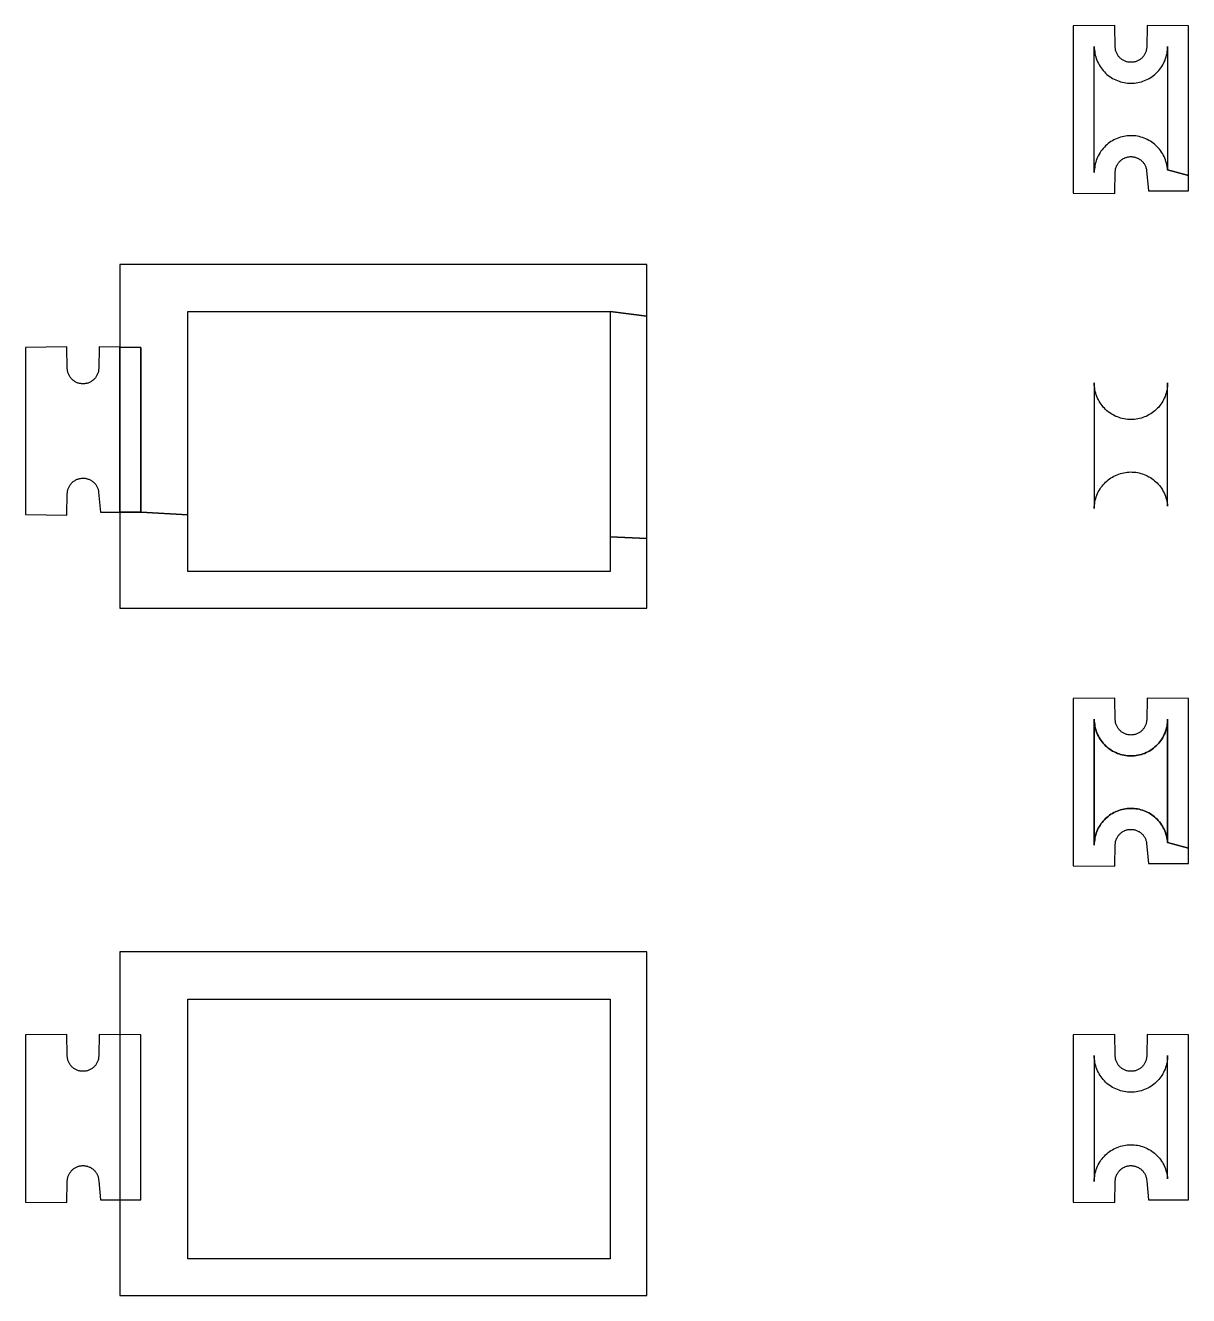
# Model space of a CAD drawing. Extents: x -591 to 1624, y -14 to 308.
# Drawn here: x 884.1 to 995.1, y -9.4 to 111.8 of the extents above; entities that cross this region are included whole.
import ezdxf

# ---------------------------------------------------------------- set-up
doc = ezdxf.new("R2010")
doc.units = 0
doc.layers.add('Default', color=7, linetype='Continuous')

msp = doc.modelspace()

# ---------------------------------------------------------------- linework, layer by layer
at = {"layer": 'Default'}
for p, q in [((988.05, 111.8), (984.1, 111.76)), ((984.1, 111.76), (984.1, 95.8)), ((988.1, 109.71), (988.05, 111.8)), ((991.15, 111.8), (991.1, 109.71)), ((995.1, 111.76), (991.15, 111.8)), ((995.1, 97.49), (995.1, 111.76)), ((986.1, 97.78), (986.1, 109.78)), ((986.1, 109.78), (986.1, 109.61)), ((986.1, 109.61), (986.12, 109.45)), ((986.12, 109.45), (986.14, 109.28)), ((986.14, 109.28), (986.16, 109.12)), ((986.16, 109.12), (986.2, 108.95)), ((988.11, 109.64), (988.1, 109.71)), ((988.12, 109.57), (988.11, 109.64)), ((988.13, 109.5), (988.12, 109.57)), ((988.14, 109.43), (988.13, 109.5)), ((988.16, 109.36), (988.14, 109.43)), ((988.18, 109.29), (988.16, 109.36)), ((988.21, 109.22), (988.18, 109.29)), ((988.24, 109.16), (988.21, 109.22)), ((988.27, 109.09), (988.24, 109.16)), ((988.3, 109.03), (988.27, 109.09)), ((990.93, 109.09), (990.9, 109.03)), ((990.96, 109.16), (990.93, 109.09)), ((990.99, 109.22), (990.96, 109.16)), ((991.02, 109.29), (990.99, 109.22)), ((991.04, 109.36), (991.02, 109.29)), ((991.06, 109.43), (991.04, 109.36)), ((991.07, 109.5), (991.06, 109.43)), ((991.08, 109.57), (991.07, 109.5)), ((991.09, 109.64), (991.08, 109.57)), ((991.1, 109.71), (991.09, 109.64)), ((993, 108.95), (993.04, 109.12)), ((993.04, 109.12), (993.06, 109.28)), ((993.06, 109.28), (993.08, 109.45)), ((993.08, 109.45), (993.1, 109.61)), ((993.1, 109.61), (993.1, 109.78)), ((993.1, 109.78), (993.1, 98.01)), ((986.2, 108.95), (986.24, 108.79)), ((986.24, 108.79), (986.29, 108.63)), ((986.29, 108.63), (986.35, 108.48)), ((986.35, 108.48), (986.42, 108.33)), ((986.42, 108.33), (986.49, 108.18)), ((986.49, 108.18), (986.57, 108.03)), ((986.57, 108.03), (986.66, 107.89)), ((986.66, 107.89), (986.75, 107.75)), ((988.34, 108.97), (988.3, 109.03)), ((988.38, 108.91), (988.34, 108.97)), ((988.42, 108.85), (988.38, 108.91)), ((988.47, 108.8), (988.42, 108.85)), ((988.51, 108.74), (988.47, 108.8)), ((988.57, 108.69), (988.51, 108.74)), ((988.62, 108.65), (988.57, 108.69)), ((988.67, 108.6), (988.62, 108.65)), ((988.73, 108.56), (988.67, 108.6)), ((988.79, 108.52), (988.73, 108.56)), ((988.85, 108.48), (988.79, 108.52)), ((988.91, 108.45), (988.85, 108.48)), ((988.98, 108.42), (988.91, 108.45)), ((989.04, 108.39), (988.98, 108.42)), ((989.11, 108.36), (989.04, 108.39)), ((989.18, 108.34), (989.11, 108.36)), ((989.25, 108.32), (989.18, 108.34)), ((989.32, 108.31), (989.25, 108.32)), ((989.39, 108.3), (989.32, 108.31)), ((989.46, 108.29), (989.39, 108.3)), ((989.53, 108.28), (989.46, 108.29)), ((989.6, 108.28), (989.53, 108.28)), ((989.67, 108.28), (989.6, 108.28)), ((989.74, 108.29), (989.67, 108.28)), ((989.81, 108.3), (989.74, 108.29)), ((989.88, 108.31), (989.81, 108.3)), ((989.95, 108.32), (989.88, 108.31)), ((990.02, 108.34), (989.95, 108.32)), ((990.09, 108.36), (990.02, 108.34)), ((990.16, 108.39), (990.09, 108.36)), ((990.22, 108.42), (990.16, 108.39)), ((990.29, 108.45), (990.22, 108.42)), ((990.35, 108.48), (990.29, 108.45)), ((990.41, 108.52), (990.35, 108.48)), ((990.47, 108.56), (990.41, 108.52)), ((990.53, 108.6), (990.47, 108.56)), ((990.58, 108.65), (990.53, 108.6)), ((990.63, 108.69), (990.58, 108.65)), ((990.69, 108.74), (990.63, 108.69)), ((990.73, 108.8), (990.69, 108.74)), ((990.78, 108.85), (990.73, 108.8)), ((990.82, 108.91), (990.78, 108.85)), ((990.86, 108.97), (990.82, 108.91)), ((990.9, 109.03), (990.86, 108.97)), ((992.45, 107.75), (992.54, 107.89)), ((992.54, 107.89), (992.63, 108.03)), ((992.63, 108.03), (992.71, 108.18)), ((992.71, 108.18), (992.78, 108.33)), ((992.78, 108.33), (992.85, 108.48)), ((992.85, 108.48), (992.91, 108.63)), ((992.91, 108.63), (992.96, 108.79)), ((992.96, 108.79), (993, 108.95)), ((986.75, 107.75), (986.85, 107.62)), ((986.85, 107.62), (986.95, 107.49)), ((986.95, 107.49), (987.07, 107.36)), ((987.07, 107.36), (987.18, 107.25)), ((987.18, 107.25), (987.31, 107.13)), ((987.31, 107.13), (987.44, 107.03)), ((987.44, 107.03), (987.57, 106.93)), ((987.57, 106.93), (987.71, 106.84)), ((987.71, 106.84), (987.85, 106.75)), ((987.85, 106.75), (988, 106.67)), ((988, 106.67), (988.15, 106.6)), ((991.05, 106.6), (991.2, 106.67)), ((991.2, 106.67), (991.35, 106.75)), ((991.35, 106.75), (991.49, 106.84)), ((991.49, 106.84), (991.63, 106.93)), ((991.63, 106.93), (991.76, 107.03)), ((991.76, 107.03), (991.89, 107.13)), ((991.89, 107.13), (992.02, 107.25)), ((992.02, 107.25), (992.13, 107.36)), ((992.13, 107.36), (992.25, 107.49)), ((992.25, 107.49), (992.35, 107.62)), ((992.35, 107.62), (992.45, 107.75)), ((988.15, 106.6), (988.3, 106.53)), ((988.3, 106.53), (988.46, 106.47)), ((988.46, 106.47), (988.61, 106.42)), ((988.61, 106.42), (988.77, 106.38)), ((988.77, 106.38), (988.94, 106.34)), ((988.94, 106.34), (989.1, 106.32)), ((989.1, 106.32), (989.27, 106.3)), ((989.27, 106.3), (989.43, 106.28)), ((989.43, 106.28), (989.6, 106.28)), ((989.6, 106.28), (989.77, 106.28)), ((989.77, 106.28), (989.93, 106.3)), ((989.93, 106.3), (990.1, 106.32)), ((990.1, 106.32), (990.26, 106.34)), ((990.26, 106.34), (990.43, 106.38)), ((990.43, 106.38), (990.59, 106.42)), ((990.59, 106.42), (990.74, 106.47)), ((990.74, 106.47), (990.9, 106.53)), ((990.9, 106.53), (991.05, 106.6)), ((987.55, 100.62), (987.42, 100.52)), ((987.69, 100.71), (987.55, 100.62)), ((987.83, 100.8), (987.69, 100.71)), ((987.97, 100.88), (987.83, 100.8)), ((988.12, 100.95), (987.97, 100.88)), ((988.27, 101.02), (988.12, 100.95)), ((988.43, 101.08), (988.27, 101.02)), ((988.59, 101.13), (988.43, 101.08)), ((988.75, 101.17), (988.59, 101.13)), ((988.91, 101.21), (988.75, 101.17)), ((989.07, 101.24), (988.91, 101.21)), ((989.23, 101.26), (989.07, 101.24)), ((989.4, 101.27), (989.23, 101.26)), ((989.57, 101.28), (989.4, 101.27)), ((989.73, 101.28), (989.57, 101.28)), ((989.9, 101.27), (989.73, 101.28)), ((990.06, 101.25), (989.9, 101.27)), ((990.22, 101.22), (990.06, 101.25)), ((990.39, 101.19), (990.22, 101.22)), ((990.55, 101.15), (990.39, 101.19)), ((990.7, 101.1), (990.55, 101.15)), ((990.86, 101.04), (990.7, 101.1)), ((991.01, 100.98), (990.86, 101.04)), ((991.16, 100.91), (991.01, 100.98)), ((991.31, 100.83), (991.16, 100.91)), ((991.45, 100.75), (991.31, 100.83)), ((991.59, 100.66), (991.45, 100.75)), ((991.72, 100.56), (991.59, 100.66)), ((986.56, 99.52), (986.48, 99.37)), ((986.65, 99.66), (986.56, 99.52)), ((986.74, 99.8), (986.65, 99.66)), ((986.84, 99.93), (986.74, 99.8)), ((986.94, 100.06), (986.84, 99.93)), ((987.06, 100.18), (986.94, 100.06)), ((987.17, 100.3), (987.06, 100.18)), ((987.29, 100.41), (987.17, 100.3)), ((987.42, 100.52), (987.29, 100.41)), ((991.85, 100.46), (991.72, 100.56)), ((991.98, 100.35), (991.85, 100.46)), ((992.1, 100.23), (991.98, 100.35)), ((992.21, 100.11), (992.1, 100.23)), ((992.32, 99.99), (992.21, 100.11)), ((992.42, 99.86), (992.32, 99.99)), ((992.51, 99.72), (992.42, 99.86)), ((992.6, 99.58), (992.51, 99.72)), ((992.68, 99.44), (992.6, 99.58)), ((992.76, 99.29), (992.68, 99.44)), ((986.14, 98.27), (986.12, 98.11)), ((986.16, 98.44), (986.14, 98.27)), ((986.2, 98.6), (986.16, 98.44)), ((986.24, 98.76), (986.2, 98.6)), ((986.29, 98.92), (986.24, 98.76)), ((986.35, 99.07), (986.29, 98.92)), ((986.41, 99.22), (986.35, 99.07)), ((986.48, 99.37), (986.41, 99.22)), ((988.14, 98.13), (988.16, 98.2)), ((988.16, 98.2), (988.18, 98.27)), ((988.18, 98.27), (988.21, 98.33)), ((988.21, 98.33), (988.23, 98.4)), ((988.23, 98.4), (988.27, 98.46)), ((988.27, 98.46), (988.3, 98.53)), ((988.3, 98.53), (988.34, 98.59)), ((988.34, 98.59), (988.38, 98.64)), ((988.38, 98.64), (988.42, 98.7)), ((988.42, 98.7), (988.46, 98.76)), ((988.46, 98.76), (988.51, 98.81)), ((988.51, 98.81), (988.56, 98.86)), ((988.56, 98.86), (988.61, 98.91)), ((988.61, 98.91), (988.67, 98.95)), ((988.67, 98.95), (988.72, 99)), ((988.72, 99), (988.78, 99.04)), ((988.78, 99.04), (988.84, 99.07)), ((988.84, 99.07), (988.9, 99.11)), ((988.9, 99.11), (988.97, 99.14)), ((988.97, 99.14), (989.03, 99.17)), ((989.03, 99.17), (989.1, 99.19)), ((989.1, 99.19), (989.17, 99.21)), ((989.17, 99.21), (989.23, 99.23)), ((989.23, 99.23), (989.3, 99.25)), ((989.3, 99.25), (989.37, 99.26)), ((989.37, 99.26), (989.44, 99.27)), ((989.44, 99.27), (989.51, 99.28)), ((989.51, 99.28), (989.59, 99.28)), ((989.59, 99.28), (989.66, 99.28)), ((989.66, 99.28), (989.73, 99.27)), ((989.73, 99.27), (989.8, 99.27)), ((989.8, 99.27), (989.87, 99.26)), ((989.87, 99.26), (989.94, 99.24)), ((989.94, 99.24), (990.01, 99.22)), ((990.01, 99.22), (990.07, 99.2)), ((990.07, 99.2), (990.14, 99.18)), ((990.14, 99.18), (990.21, 99.15)), ((990.21, 99.15), (990.27, 99.12)), ((990.27, 99.12), (990.33, 99.09)), ((990.33, 99.09), (990.39, 99.05)), ((990.39, 99.05), (990.45, 99.01)), ((990.45, 99.01), (990.51, 98.97)), ((990.51, 98.97), (990.57, 98.93)), ((990.57, 98.93), (990.62, 98.88)), ((990.62, 98.88), (990.67, 98.83)), ((990.67, 98.83), (990.72, 98.78)), ((990.72, 98.78), (990.76, 98.72)), ((990.76, 98.72), (990.81, 98.67)), ((990.81, 98.67), (990.85, 98.61)), ((990.85, 98.61), (990.89, 98.55)), ((990.89, 98.55), (990.92, 98.49)), ((990.92, 98.49), (990.95, 98.43)), ((990.95, 98.43), (990.98, 98.36)), ((990.98, 98.36), (991.01, 98.3)), ((991.01, 98.3), (991.03, 98.23)), ((991.03, 98.23), (991.05, 98.16)), ((992.83, 99.14), (992.76, 99.29)), ((992.89, 98.98), (992.83, 99.14)), ((992.94, 98.83), (992.89, 98.98)), ((992.99, 98.67), (992.94, 98.83)), ((993.02, 98.51), (992.99, 98.67)), ((993.05, 98.34), (993.02, 98.51)), ((993.08, 98.18), (993.05, 98.34)), ((993.09, 98.01), (993.08, 98.18)), ((986.12, 98.11), (986.1, 97.95)), ((986.1, 97.95), (986.1, 97.78)), ((988.05, 95.76), (988.1, 97.85)), ((988.1, 97.85), (988.11, 97.92)), ((988.11, 97.92), (988.12, 97.99)), ((988.12, 97.99), (988.13, 98.06)), ((988.13, 98.06), (988.14, 98.13)), ((991.05, 98.16), (991.07, 98.09)), ((991.07, 98.09), (991.08, 98.02)), ((991.08, 98.02), (991.09, 97.95)), ((991.09, 97.95), (991.27, 96.01)), ((993.1, 98.01), (993.09, 98.01)), ((995.1, 97.49), (993.1, 98.01)), ((993.1, 98.01), (995.1, 97.49)), ((995.1, 96.01), (995.1, 97.49)), ((984.1, 95.8), (988.05, 95.76)), ((991.27, 96.01), (995.1, 96.01)), ((943.4, 89), (893.1, 89)), ((893.1, 89), (893.1, 81.1)), ((943.4, 84.07), (943.4, 89)), ((899.6, 65.1), (899.6, 84.5)), ((899.6, 84.5), (939.9, 84.5)), ((943.4, 84.07), (939.9, 84.5)), ((939.9, 84.5), (939.9, 63.01)), ((939.9, 84.5), (943.4, 84.07)), ((943.4, 62.83), (943.4, 84.07)), ((888.05, 81.12), (884.1, 81.08)), ((884.1, 81.08), (884.1, 65.12)), ((888.1, 79.03), (888.05, 81.12)), ((891.15, 81.12), (891.1, 79.03)), ((893.1, 81.1), (891.15, 81.12)), ((893.1, 65.34), (893.1, 81.1)), ((893.1, 81.1), (893.1, 65.34)), ((895.1, 81.08), (893.1, 81.1)), ((893.1, 81.1), (895.1, 81.08)), ((895.1, 65.34), (895.1, 81.08)), ((895.1, 81.08), (895.1, 65.34)), ((888.11, 78.96), (888.1, 79.03)), ((888.12, 78.89), (888.11, 78.96)), ((888.13, 78.82), (888.12, 78.89)), ((888.14, 78.75), (888.13, 78.82)), ((891.07, 78.82), (891.06, 78.75)), ((891.08, 78.89), (891.07, 78.82)), ((891.09, 78.96), (891.08, 78.89)), ((891.1, 79.03), (891.09, 78.96)), ((888.16, 78.68), (888.14, 78.75)), ((888.18, 78.61), (888.16, 78.68)), ((888.21, 78.54), (888.18, 78.61)), ((888.24, 78.48), (888.21, 78.54)), ((888.27, 78.41), (888.24, 78.48)), ((888.3, 78.35), (888.27, 78.41)), ((888.34, 78.29), (888.3, 78.35)), ((888.38, 78.23), (888.34, 78.29)), ((888.42, 78.17), (888.38, 78.23)), ((888.47, 78.12), (888.42, 78.17)), ((888.51, 78.07), (888.47, 78.12)), ((888.57, 78.01), (888.51, 78.07)), ((888.62, 77.97), (888.57, 78.01)), ((888.67, 77.92), (888.62, 77.97)), ((888.73, 77.88), (888.67, 77.92)), ((888.79, 77.84), (888.73, 77.88)), ((888.85, 77.8), (888.79, 77.84)), ((888.91, 77.77), (888.85, 77.8)), ((888.98, 77.74), (888.91, 77.77)), ((889.04, 77.71), (888.98, 77.74)), ((889.11, 77.68), (889.04, 77.71)), ((889.18, 77.66), (889.11, 77.68)), ((889.25, 77.64), (889.18, 77.66)), ((889.32, 77.63), (889.25, 77.64)), ((889.39, 77.62), (889.32, 77.63)), ((889.46, 77.61), (889.39, 77.62)), ((889.53, 77.6), (889.46, 77.61)), ((889.6, 77.6), (889.53, 77.6)), ((889.67, 77.6), (889.6, 77.6)), ((889.74, 77.61), (889.67, 77.6)), ((889.81, 77.62), (889.74, 77.61)), ((889.88, 77.63), (889.81, 77.62)), ((889.95, 77.64), (889.88, 77.63)), ((890.02, 77.66), (889.95, 77.64)), ((890.09, 77.68), (890.02, 77.66)), ((890.16, 77.71), (890.09, 77.68)), ((890.22, 77.74), (890.16, 77.71)), ((890.29, 77.77), (890.22, 77.74)), ((890.35, 77.8), (890.29, 77.77)), ((890.41, 77.84), (890.35, 77.8)), ((890.47, 77.88), (890.41, 77.84)), ((890.53, 77.92), (890.47, 77.88)), ((890.58, 77.97), (890.53, 77.92)), ((890.63, 78.01), (890.58, 77.97)), ((890.69, 78.07), (890.63, 78.01)), ((890.73, 78.12), (890.69, 78.07)), ((890.78, 78.17), (890.73, 78.12)), ((890.82, 78.23), (890.78, 78.17)), ((890.86, 78.29), (890.82, 78.23)), ((890.9, 78.35), (890.86, 78.29)), ((890.93, 78.41), (890.9, 78.35)), ((890.96, 78.48), (890.93, 78.41)), ((890.99, 78.54), (890.96, 78.48)), ((891.02, 78.61), (890.99, 78.54)), ((891.04, 78.68), (891.02, 78.61)), ((891.06, 78.75), (891.04, 78.68)), ((986.1, 77.52), (986.1, 77.69)), ((986.1, 77.69), (986.1, 65.69)), ((993.1, 65.92), (993.1, 77.69)), ((993.1, 77.69), (993.1, 77.52)), ((986.12, 77.35), (986.1, 77.52)), ((986.14, 77.19), (986.12, 77.35)), ((986.16, 77.02), (986.14, 77.19)), ((986.2, 76.86), (986.16, 77.02)), ((986.24, 76.7), (986.2, 76.86)), ((986.29, 76.54), (986.24, 76.7)), ((986.35, 76.39), (986.29, 76.54)), ((986.42, 76.23), (986.35, 76.39)), ((992.85, 76.39), (992.78, 76.23)), ((992.91, 76.54), (992.85, 76.39)), ((992.96, 76.7), (992.91, 76.54)), ((993, 76.86), (992.96, 76.7)), ((993.04, 77.02), (993, 76.86)), ((993.06, 77.19), (993.04, 77.02)), ((993.08, 77.35), (993.06, 77.19)), ((993.1, 77.52), (993.08, 77.35)), ((986.49, 76.08), (986.42, 76.23)), ((986.57, 75.94), (986.49, 76.08)), ((986.66, 75.79), (986.57, 75.94)), ((986.75, 75.66), (986.66, 75.79)), ((986.85, 75.52), (986.75, 75.66)), ((986.95, 75.39), (986.85, 75.52)), ((987.07, 75.27), (986.95, 75.39)), ((987.18, 75.15), (987.07, 75.27)), ((987.31, 75.04), (987.18, 75.15)), ((992.02, 75.15), (991.89, 75.04)), ((992.13, 75.27), (992.02, 75.15)), ((992.25, 75.39), (992.13, 75.27)), ((992.35, 75.52), (992.25, 75.39)), ((992.45, 75.66), (992.35, 75.52)), ((992.54, 75.79), (992.45, 75.66)), ((992.63, 75.94), (992.54, 75.79)), ((992.71, 76.08), (992.63, 75.94)), ((992.78, 76.23), (992.71, 76.08)), ((987.44, 74.94), (987.31, 75.04)), ((987.57, 74.84), (987.44, 74.94)), ((987.71, 74.74), (987.57, 74.84)), ((987.85, 74.66), (987.71, 74.74)), ((988, 74.58), (987.85, 74.66)), ((988.15, 74.5), (988, 74.58)), ((988.3, 74.44), (988.15, 74.5)), ((988.46, 74.38), (988.3, 74.44)), ((988.61, 74.33), (988.46, 74.38)), ((988.77, 74.29), (988.61, 74.33)), ((988.94, 74.25), (988.77, 74.29)), ((989.1, 74.22), (988.94, 74.25)), ((989.27, 74.2), (989.1, 74.22)), ((989.43, 74.19), (989.27, 74.2)), ((989.6, 74.19), (989.43, 74.19)), ((989.77, 74.19), (989.6, 74.19)), ((989.93, 74.2), (989.77, 74.19)), ((990.1, 74.22), (989.93, 74.2)), ((990.26, 74.25), (990.1, 74.22)), ((990.43, 74.29), (990.26, 74.25)), ((990.59, 74.33), (990.43, 74.29)), ((990.74, 74.38), (990.59, 74.33)), ((990.9, 74.44), (990.74, 74.38)), ((991.05, 74.5), (990.9, 74.44)), ((991.2, 74.58), (991.05, 74.5)), ((991.35, 74.66), (991.2, 74.58)), ((991.49, 74.74), (991.35, 74.66)), ((991.63, 74.84), (991.49, 74.74)), ((991.76, 74.94), (991.63, 74.84)), ((991.89, 75.04), (991.76, 74.94)), ((988.75, 69.08), (988.91, 69.12)), ((988.91, 69.12), (989.07, 69.15)), ((989.07, 69.15), (989.23, 69.17)), ((989.23, 69.17), (989.4, 69.18)), ((989.4, 69.18), (989.57, 69.19)), ((989.57, 69.19), (989.73, 69.18)), ((989.73, 69.18), (989.9, 69.17)), ((989.9, 69.17), (990.06, 69.16)), ((990.06, 69.16), (990.22, 69.13)), ((990.22, 69.13), (990.39, 69.1)), ((990.39, 69.1), (990.55, 69.06)), ((888.3, 67.85), (888.34, 67.91)), ((888.34, 67.91), (888.38, 67.96)), ((888.38, 67.96), (888.42, 68.02)), ((888.42, 68.02), (888.46, 68.08)), ((888.46, 68.08), (888.51, 68.13)), ((888.51, 68.13), (888.56, 68.18)), ((888.56, 68.18), (888.61, 68.23)), ((888.61, 68.23), (888.67, 68.27)), ((888.67, 68.27), (888.72, 68.32)), ((888.72, 68.32), (888.78, 68.36)), ((888.78, 68.36), (888.84, 68.39)), ((888.84, 68.39), (888.9, 68.43)), ((888.9, 68.43), (888.97, 68.46)), ((888.97, 68.46), (889.03, 68.49)), ((889.03, 68.49), (889.1, 68.51)), ((889.1, 68.51), (889.17, 68.54)), ((889.17, 68.54), (889.23, 68.55)), ((889.23, 68.55), (889.3, 68.57)), ((889.3, 68.57), (889.37, 68.58)), ((889.37, 68.58), (889.44, 68.59)), ((889.44, 68.59), (889.51, 68.6)), ((889.51, 68.6), (889.59, 68.6)), ((889.59, 68.6), (889.66, 68.6)), ((889.66, 68.6), (889.73, 68.59)), ((889.73, 68.59), (889.8, 68.59)), ((889.8, 68.59), (889.87, 68.58)), ((889.87, 68.58), (889.94, 68.56)), ((889.94, 68.56), (890.01, 68.54)), ((890.01, 68.54), (890.07, 68.52)), ((890.07, 68.52), (890.14, 68.5)), ((890.14, 68.5), (890.21, 68.47)), ((890.21, 68.47), (890.27, 68.44)), ((890.27, 68.44), (890.33, 68.41)), ((890.33, 68.41), (890.39, 68.37)), ((890.39, 68.37), (890.45, 68.33)), ((890.45, 68.33), (890.51, 68.29)), ((890.51, 68.29), (890.57, 68.25)), ((890.57, 68.25), (890.62, 68.2)), ((890.62, 68.2), (890.67, 68.15)), ((890.67, 68.15), (890.72, 68.1)), ((890.72, 68.1), (890.76, 68.05)), ((890.76, 68.05), (890.81, 67.99)), ((890.81, 67.99), (890.85, 67.93)), ((890.85, 67.93), (890.89, 67.87)), ((986.84, 67.84), (986.94, 67.97)), ((986.94, 67.97), (987.06, 68.09)), ((987.06, 68.09), (987.17, 68.21)), ((987.17, 68.21), (987.29, 68.32)), ((987.29, 68.32), (987.42, 68.43)), ((987.42, 68.43), (987.55, 68.53)), ((987.55, 68.53), (987.69, 68.62)), ((987.69, 68.62), (987.83, 68.71)), ((987.83, 68.71), (987.97, 68.79)), ((987.97, 68.79), (988.12, 68.86)), ((988.12, 68.86), (988.27, 68.93)), ((988.27, 68.93), (988.43, 68.98)), ((988.43, 68.98), (988.59, 69.04)), ((988.59, 69.04), (988.75, 69.08)), ((990.55, 69.06), (990.7, 69.01)), ((990.7, 69.01), (990.86, 68.95)), ((990.86, 68.95), (991.01, 68.89)), ((991.01, 68.89), (991.16, 68.82)), ((991.16, 68.82), (991.31, 68.74)), ((991.31, 68.74), (991.45, 68.66)), ((991.45, 68.66), (991.59, 68.57)), ((991.59, 68.57), (991.72, 68.47)), ((991.72, 68.47), (991.85, 68.36)), ((991.85, 68.36), (991.98, 68.26)), ((991.98, 68.26), (992.1, 68.14)), ((992.1, 68.14), (992.21, 68.02)), ((992.21, 68.02), (992.32, 67.89)), ((992.32, 67.89), (992.42, 67.76)), ((888.05, 65.08), (888.1, 67.17)), ((888.1, 67.17), (888.11, 67.24)), ((888.11, 67.24), (888.12, 67.31)), ((888.12, 67.31), (888.13, 67.38)), ((888.13, 67.38), (888.14, 67.45)), ((888.14, 67.45), (888.16, 67.52)), ((888.16, 67.52), (888.18, 67.59)), ((888.18, 67.59), (888.21, 67.65)), ((888.21, 67.65), (888.23, 67.72)), ((888.23, 67.72), (888.27, 67.78)), ((888.27, 67.78), (888.3, 67.85)), ((890.89, 67.87), (890.92, 67.81)), ((890.92, 67.81), (890.95, 67.75)), ((890.95, 67.75), (890.98, 67.68)), ((890.98, 67.68), (891.01, 67.62)), ((891.01, 67.62), (891.03, 67.55)), ((891.03, 67.55), (891.05, 67.48)), ((891.05, 67.48), (891.07, 67.41)), ((891.07, 67.41), (891.08, 67.34)), ((891.08, 67.34), (891.09, 67.27)), ((891.09, 67.27), (891.27, 65.34)), ((986.2, 66.51), (986.24, 66.67)), ((986.24, 66.67), (986.29, 66.82)), ((986.29, 66.82), (986.35, 66.98)), ((986.35, 66.98), (986.41, 67.13)), ((986.41, 67.13), (986.48, 67.28)), ((986.48, 67.28), (986.56, 67.43)), ((986.56, 67.43), (986.65, 67.57)), ((986.65, 67.57), (986.74, 67.71)), ((986.74, 67.71), (986.84, 67.84)), ((992.42, 67.76), (992.51, 67.63)), ((992.51, 67.63), (992.6, 67.49)), ((992.6, 67.49), (992.68, 67.34)), ((992.68, 67.34), (992.76, 67.2)), ((992.76, 67.2), (992.83, 67.04)), ((992.83, 67.04), (992.89, 66.89)), ((992.89, 66.89), (992.94, 66.73)), ((992.94, 66.73), (992.99, 66.57)), ((986.1, 65.85), (986.12, 66.02)), ((986.1, 65.69), (986.1, 65.85)), ((986.12, 66.02), (986.14, 66.18)), ((986.14, 66.18), (986.16, 66.34)), ((986.16, 66.34), (986.2, 66.51)), ((992.99, 66.57), (993.02, 66.41)), ((993.02, 66.41), (993.05, 66.25)), ((993.05, 66.25), (993.08, 66.09)), ((993.08, 66.09), (993.09, 65.92)), ((993.09, 65.92), (993.1, 65.92)), ((884.1, 65.12), (888.05, 65.08)), ((891.27, 65.34), (893.1, 65.34)), ((893.1, 65.34), (895.1, 65.34)), ((895.1, 65.34), (893.1, 65.34)), ((893.1, 65.34), (893.1, 56.2)), ((899.6, 65.1), (895.1, 65.34)), ((895.1, 65.34), (899.6, 65.1)), ((899.6, 59.7), (899.6, 65.1)), ((943.4, 62.83), (939.9, 63.01)), ((939.9, 63.01), (939.9, 59.7)), ((939.9, 63.01), (943.4, 62.83)), ((943.4, 56.2), (943.4, 62.83)), ((939.9, 59.7), (899.6, 59.7)), ((893.1, 56.2), (943.4, 56.2)), ((988.05, 47.62), (984.1, 47.57)), ((984.1, 47.57), (984.1, 31.62)), ((988.1, 45.52), (988.05, 47.62)), ((991.15, 47.62), (991.1, 45.52)), ((995.1, 47.57), (991.15, 47.62)), ((995.1, 33.3), (995.1, 47.57)), ((986.1, 33.59), (986.1, 45.59)), ((986.1, 45.59), (986.1, 45.43)), ((986.1, 45.43), (986.1, 45.59)), ((986.1, 45.59), (986.1, 33.59)), ((986.1, 45.43), (986.12, 45.26)), ((986.12, 45.26), (986.1, 45.43)), ((986.12, 45.26), (986.14, 45.1)), ((986.14, 45.1), (986.12, 45.26)), ((986.14, 45.1), (986.16, 44.93)), ((986.16, 44.93), (986.14, 45.1)), ((986.16, 44.93), (986.2, 44.77)), ((986.2, 44.77), (986.16, 44.93)), ((988.11, 45.45), (988.1, 45.52)), ((988.12, 45.38), (988.11, 45.45)), ((988.13, 45.31), (988.12, 45.38)), ((988.14, 45.24), (988.13, 45.31)), ((988.16, 45.17), (988.14, 45.24)), ((988.18, 45.1), (988.16, 45.17)), ((988.21, 45.04), (988.18, 45.1)), ((988.24, 44.97), (988.21, 45.04)), ((988.27, 44.91), (988.24, 44.97)), ((988.3, 44.84), (988.27, 44.91)), ((990.93, 44.91), (990.9, 44.84)), ((990.96, 44.97), (990.93, 44.91)), ((990.99, 45.04), (990.96, 44.97)), ((991.02, 45.1), (990.99, 45.04)), ((991.04, 45.17), (991.02, 45.1)), ((991.06, 45.24), (991.04, 45.17)), ((991.07, 45.31), (991.06, 45.24)), ((991.08, 45.38), (991.07, 45.31)), ((991.09, 45.45), (991.08, 45.38)), ((991.1, 45.52), (991.09, 45.45)), ((993, 44.77), (993.04, 44.93)), ((993.04, 44.93), (993, 44.77)), ((993.04, 44.93), (993.06, 45.1)), ((993.06, 45.1), (993.04, 44.93)), ((993.06, 45.1), (993.08, 45.26)), ((993.08, 45.26), (993.06, 45.1)), ((993.08, 45.26), (993.1, 45.43)), ((993.1, 45.43), (993.08, 45.26)), ((993.1, 45.43), (993.1, 45.59)), ((993.1, 45.59), (993.1, 33.83)), ((993.1, 33.83), (993.1, 45.59)), ((993.1, 45.59), (993.1, 45.43)), ((986.2, 44.77), (986.24, 44.61)), ((986.24, 44.61), (986.2, 44.77)), ((986.24, 44.61), (986.29, 44.45)), ((986.29, 44.45), (986.24, 44.61)), ((986.29, 44.45), (986.35, 44.29)), ((986.35, 44.29), (986.29, 44.45)), ((986.35, 44.29), (986.42, 44.14)), ((986.42, 44.14), (986.35, 44.29)), ((986.42, 44.14), (986.49, 43.99)), ((986.49, 43.99), (986.42, 44.14)), ((986.49, 43.99), (986.57, 43.84)), ((986.57, 43.84), (986.49, 43.99)), ((986.57, 43.84), (986.66, 43.7)), ((986.66, 43.7), (986.57, 43.84)), ((986.66, 43.7), (986.75, 43.56)), ((986.75, 43.56), (986.66, 43.7)), ((988.34, 44.78), (988.3, 44.84)), ((988.38, 44.72), (988.34, 44.78)), ((988.42, 44.67), (988.38, 44.72)), ((988.47, 44.61), (988.42, 44.67)), ((988.51, 44.56), (988.47, 44.61)), ((988.57, 44.51), (988.51, 44.56)), ((988.62, 44.46), (988.57, 44.51)), ((988.67, 44.41), (988.62, 44.46)), ((988.73, 44.37), (988.67, 44.41)), ((988.79, 44.33), (988.73, 44.37)), ((988.85, 44.29), (988.79, 44.33)), ((988.91, 44.26), (988.85, 44.29)), ((988.98, 44.23), (988.91, 44.26)), ((989.04, 44.2), (988.98, 44.23)), ((989.11, 44.18), (989.04, 44.2)), ((989.18, 44.15), (989.11, 44.18)), ((989.25, 44.14), (989.18, 44.15)), ((989.32, 44.12), (989.25, 44.14)), ((989.39, 44.11), (989.32, 44.12)), ((989.46, 44.1), (989.39, 44.11)), ((989.53, 44.1), (989.46, 44.1)), ((989.6, 44.09), (989.53, 44.1)), ((989.67, 44.1), (989.6, 44.09)), ((989.74, 44.1), (989.67, 44.1)), ((989.81, 44.11), (989.74, 44.1)), ((989.88, 44.12), (989.81, 44.11)), ((989.95, 44.14), (989.88, 44.12)), ((990.02, 44.15), (989.95, 44.14)), ((990.09, 44.18), (990.02, 44.15)), ((990.16, 44.2), (990.09, 44.18)), ((990.22, 44.23), (990.16, 44.2)), ((990.29, 44.26), (990.22, 44.23)), ((990.35, 44.29), (990.29, 44.26)), ((990.41, 44.33), (990.35, 44.29)), ((990.47, 44.37), (990.41, 44.33)), ((990.53, 44.41), (990.47, 44.37)), ((990.58, 44.46), (990.53, 44.41)), ((990.63, 44.51), (990.58, 44.46)), ((990.69, 44.56), (990.63, 44.51)), ((990.73, 44.61), (990.69, 44.56)), ((990.78, 44.67), (990.73, 44.61)), ((990.82, 44.72), (990.78, 44.67)), ((990.86, 44.78), (990.82, 44.72)), ((990.9, 44.84), (990.86, 44.78)), ((992.45, 43.56), (992.54, 43.7)), ((992.54, 43.7), (992.45, 43.56)), ((992.54, 43.7), (992.63, 43.84)), ((992.63, 43.84), (992.54, 43.7)), ((992.63, 43.84), (992.71, 43.99)), ((992.71, 43.99), (992.63, 43.84)), ((992.71, 43.99), (992.78, 44.14)), ((992.78, 44.14), (992.71, 43.99)), ((992.78, 44.14), (992.85, 44.29)), ((992.85, 44.29), (992.78, 44.14)), ((992.85, 44.29), (992.91, 44.45)), ((992.91, 44.45), (992.85, 44.29)), ((992.91, 44.45), (992.96, 44.61)), ((992.96, 44.61), (992.91, 44.45)), ((992.96, 44.61), (993, 44.77)), ((993, 44.77), (992.96, 44.61)), ((986.75, 43.56), (986.85, 43.43)), ((986.85, 43.43), (986.75, 43.56)), ((986.85, 43.43), (986.95, 43.3)), ((986.95, 43.3), (986.85, 43.43)), ((986.95, 43.3), (987.07, 43.18)), ((987.07, 43.18), (986.95, 43.3)), ((987.07, 43.18), (987.18, 43.06)), ((987.18, 43.06), (987.07, 43.18)), ((987.18, 43.06), (987.31, 42.95)), ((987.31, 42.95), (987.18, 43.06)), ((987.31, 42.95), (987.44, 42.84)), ((987.44, 42.84), (987.31, 42.95)), ((987.44, 42.84), (987.57, 42.74)), ((987.57, 42.74), (987.44, 42.84)), ((987.57, 42.74), (987.71, 42.65)), ((987.71, 42.65), (987.57, 42.74)), ((987.71, 42.65), (987.85, 42.56)), ((987.85, 42.56), (987.71, 42.65)), ((987.85, 42.56), (988, 42.48)), ((988, 42.48), (987.85, 42.56)), ((988, 42.48), (988.15, 42.41)), ((988.15, 42.41), (988, 42.48)), ((991.05, 42.41), (991.2, 42.48)), ((991.2, 42.48), (991.05, 42.41)), ((991.2, 42.48), (991.35, 42.56)), ((991.35, 42.56), (991.2, 42.48)), ((991.35, 42.56), (991.49, 42.65)), ((991.49, 42.65), (991.35, 42.56)), ((991.49, 42.65), (991.63, 42.74)), ((991.63, 42.74), (991.49, 42.65)), ((991.63, 42.74), (991.76, 42.84)), ((991.76, 42.84), (991.63, 42.74)), ((991.76, 42.84), (991.89, 42.95)), ((991.89, 42.95), (991.76, 42.84)), ((991.89, 42.95), (992.02, 43.06)), ((992.02, 43.06), (991.89, 42.95)), ((992.02, 43.06), (992.13, 43.18)), ((992.13, 43.18), (992.02, 43.06)), ((992.13, 43.18), (992.25, 43.3)), ((992.25, 43.3), (992.13, 43.18)), ((992.25, 43.3), (992.35, 43.43)), ((992.35, 43.43), (992.25, 43.3)), ((992.35, 43.43), (992.45, 43.56)), ((992.45, 43.56), (992.35, 43.43)), ((988.15, 42.41), (988.3, 42.34)), ((988.3, 42.34), (988.15, 42.41)), ((988.3, 42.34), (988.46, 42.29)), ((988.46, 42.29), (988.3, 42.34)), ((988.46, 42.29), (988.61, 42.23)), ((988.61, 42.23), (988.46, 42.29)), ((988.61, 42.23), (988.77, 42.19)), ((988.77, 42.19), (988.61, 42.23)), ((988.77, 42.19), (988.94, 42.16)), ((988.94, 42.16), (988.77, 42.19)), ((988.94, 42.16), (989.1, 42.13)), ((989.1, 42.13), (988.94, 42.16)), ((989.1, 42.13), (989.27, 42.11)), ((989.27, 42.11), (989.1, 42.13)), ((989.27, 42.11), (989.43, 42.1)), ((989.43, 42.1), (989.27, 42.11)), ((989.43, 42.1), (989.6, 42.09)), ((989.6, 42.09), (989.43, 42.1)), ((989.6, 42.09), (989.77, 42.1)), ((989.77, 42.1), (989.6, 42.09)), ((989.77, 42.1), (989.93, 42.11)), ((989.93, 42.11), (989.77, 42.1)), ((989.93, 42.11), (990.1, 42.13)), ((990.1, 42.13), (989.93, 42.11)), ((990.1, 42.13), (990.26, 42.16)), ((990.26, 42.16), (990.1, 42.13)), ((990.26, 42.16), (990.43, 42.19)), ((990.43, 42.19), (990.26, 42.16)), ((990.43, 42.19), (990.59, 42.23)), ((990.59, 42.23), (990.43, 42.19)), ((990.59, 42.23), (990.74, 42.29)), ((990.74, 42.29), (990.59, 42.23)), ((990.74, 42.29), (990.9, 42.34)), ((990.9, 42.34), (990.74, 42.29)), ((990.9, 42.34), (991.05, 42.41)), ((991.05, 42.41), (990.9, 42.34)), ((987.55, 36.43), (987.42, 36.33)), ((987.42, 36.33), (987.55, 36.43)), ((987.69, 36.53), (987.55, 36.43)), ((987.55, 36.43), (987.69, 36.53)), ((987.83, 36.61), (987.69, 36.53)), ((987.69, 36.53), (987.83, 36.61)), ((987.97, 36.69), (987.83, 36.61)), ((987.83, 36.61), (987.97, 36.69)), ((988.12, 36.77), (987.97, 36.69)), ((987.97, 36.69), (988.12, 36.77)), ((988.27, 36.83), (988.12, 36.77)), ((988.12, 36.77), (988.27, 36.83)), ((988.43, 36.89), (988.27, 36.83)), ((988.27, 36.83), (988.43, 36.89)), ((988.59, 36.94), (988.43, 36.89)), ((988.43, 36.89), (988.59, 36.94)), ((988.75, 36.99), (988.59, 36.94)), ((988.59, 36.94), (988.75, 36.99)), ((988.91, 37.02), (988.75, 36.99)), ((988.75, 36.99), (988.91, 37.02)), ((989.07, 37.05), (988.91, 37.02)), ((988.91, 37.02), (989.07, 37.05)), ((989.23, 37.07), (989.07, 37.05)), ((989.07, 37.05), (989.23, 37.07)), ((989.4, 37.09), (989.23, 37.07)), ((989.23, 37.07), (989.4, 37.09)), ((989.57, 37.09), (989.4, 37.09)), ((989.4, 37.09), (989.57, 37.09)), ((989.73, 37.09), (989.57, 37.09)), ((989.57, 37.09), (989.73, 37.09)), ((989.9, 37.08), (989.73, 37.09)), ((989.73, 37.09), (989.9, 37.08)), ((990.06, 37.06), (989.9, 37.08)), ((989.9, 37.08), (990.06, 37.06)), ((990.22, 37.04), (990.06, 37.06)), ((990.06, 37.06), (990.22, 37.04)), ((990.39, 37), (990.22, 37.04)), ((990.22, 37.04), (990.39, 37)), ((990.55, 36.96), (990.39, 37)), ((990.39, 37), (990.55, 36.96)), ((990.7, 36.91), (990.55, 36.96)), ((990.55, 36.96), (990.7, 36.91)), ((990.86, 36.86), (990.7, 36.91)), ((990.7, 36.91), (990.86, 36.86)), ((991.01, 36.8), (990.86, 36.86)), ((990.86, 36.86), (991.01, 36.8)), ((991.16, 36.72), (991.01, 36.8)), ((991.01, 36.8), (991.16, 36.72)), ((991.31, 36.65), (991.16, 36.72)), ((991.16, 36.72), (991.31, 36.65)), ((991.45, 36.56), (991.31, 36.65)), ((991.31, 36.65), (991.45, 36.56)), ((991.59, 36.47), (991.45, 36.56)), ((991.45, 36.56), (991.59, 36.47)), ((991.72, 36.37), (991.59, 36.47)), ((991.59, 36.47), (991.72, 36.37)), ((991.85, 36.27), (991.72, 36.37)), ((991.72, 36.37), (991.85, 36.27)), ((986.48, 35.19), (986.41, 35.04)), ((986.41, 35.04), (986.48, 35.19)), ((986.56, 35.33), (986.48, 35.19)), ((986.48, 35.19), (986.56, 35.33)), ((986.65, 35.47), (986.56, 35.33)), ((986.56, 35.33), (986.65, 35.47)), ((986.74, 35.61), (986.65, 35.47)), ((986.65, 35.47), (986.74, 35.61)), ((986.84, 35.75), (986.74, 35.61)), ((986.74, 35.61), (986.84, 35.75)), ((986.94, 35.87), (986.84, 35.75)), ((986.84, 35.75), (986.94, 35.87)), ((987.06, 36), (986.94, 35.87)), ((986.94, 35.87), (987.06, 36)), ((987.17, 36.11), (987.06, 36)), ((987.06, 36), (987.17, 36.11)), ((987.29, 36.23), (987.17, 36.11)), ((987.17, 36.11), (987.29, 36.23)), ((987.42, 36.33), (987.29, 36.23)), ((987.29, 36.23), (987.42, 36.33)), ((991.98, 36.16), (991.85, 36.27)), ((991.85, 36.27), (991.98, 36.16)), ((992.1, 36.05), (991.98, 36.16)), ((991.98, 36.16), (992.1, 36.05)), ((992.21, 35.93), (992.1, 36.05)), ((992.1, 36.05), (992.21, 35.93)), ((992.32, 35.8), (992.21, 35.93)), ((992.21, 35.93), (992.32, 35.8)), ((992.42, 35.67), (992.32, 35.8)), ((992.32, 35.8), (992.42, 35.67)), ((992.51, 35.53), (992.42, 35.67)), ((992.42, 35.67), (992.51, 35.53)), ((992.6, 35.39), (992.51, 35.53)), ((992.51, 35.53), (992.6, 35.39)), ((992.68, 35.25), (992.6, 35.39)), ((992.6, 35.39), (992.68, 35.25)), ((992.76, 35.1), (992.68, 35.25)), ((992.68, 35.25), (992.76, 35.1)), ((986.14, 34.09), (986.12, 33.92)), ((986.12, 33.92), (986.14, 34.09)), ((986.16, 34.25), (986.14, 34.09)), ((986.14, 34.09), (986.16, 34.25)), ((986.2, 34.41), (986.16, 34.25)), ((986.16, 34.25), (986.2, 34.41)), ((986.24, 34.57), (986.2, 34.41)), ((986.2, 34.41), (986.24, 34.57)), ((986.29, 34.73), (986.24, 34.57)), ((986.24, 34.57), (986.29, 34.73)), ((986.35, 34.89), (986.29, 34.73)), ((986.29, 34.73), (986.35, 34.89)), ((986.41, 35.04), (986.35, 34.89)), ((986.35, 34.89), (986.41, 35.04)), ((988.13, 33.88), (988.14, 33.94)), ((988.14, 33.94), (988.16, 34.01)), ((988.16, 34.01), (988.18, 34.08)), ((988.18, 34.08), (988.21, 34.15)), ((988.21, 34.15), (988.23, 34.21)), ((988.23, 34.21), (988.27, 34.28)), ((988.27, 34.28), (988.3, 34.34)), ((988.3, 34.34), (988.34, 34.4)), ((988.34, 34.4), (988.38, 34.46)), ((988.38, 34.46), (988.42, 34.52)), ((988.42, 34.52), (988.46, 34.57)), ((988.46, 34.57), (988.51, 34.62)), ((988.51, 34.62), (988.56, 34.67)), ((988.56, 34.67), (988.61, 34.72)), ((988.61, 34.72), (988.67, 34.77)), ((988.67, 34.77), (988.72, 34.81)), ((988.72, 34.81), (988.78, 34.85)), ((988.78, 34.85), (988.84, 34.89)), ((988.84, 34.89), (988.9, 34.92)), ((988.9, 34.92), (988.97, 34.95)), ((988.97, 34.95), (989.03, 34.98)), ((989.03, 34.98), (989.1, 35.01)), ((989.1, 35.01), (989.17, 35.03)), ((989.17, 35.03), (989.23, 35.05)), ((989.23, 35.05), (989.3, 35.06)), ((989.3, 35.06), (989.37, 35.08)), ((989.37, 35.08), (989.44, 35.08)), ((989.44, 35.08), (989.51, 35.09)), ((989.51, 35.09), (989.59, 35.09)), ((989.59, 35.09), (989.66, 35.09)), ((989.66, 35.09), (989.73, 35.09)), ((989.73, 35.09), (989.8, 35.08)), ((989.8, 35.08), (989.87, 35.07)), ((989.87, 35.07), (989.94, 35.05)), ((989.94, 35.05), (990.01, 35.04)), ((990.01, 35.04), (990.07, 35.02)), ((990.07, 35.02), (990.14, 34.99)), ((990.14, 34.99), (990.21, 34.96)), ((990.21, 34.96), (990.27, 34.93)), ((990.27, 34.93), (990.33, 34.9)), ((990.33, 34.9), (990.39, 34.87)), ((990.39, 34.87), (990.45, 34.83)), ((990.45, 34.83), (990.51, 34.78)), ((990.51, 34.78), (990.57, 34.74)), ((990.57, 34.74), (990.62, 34.69)), ((990.62, 34.69), (990.67, 34.64)), ((990.67, 34.64), (990.72, 34.59)), ((990.72, 34.59), (990.76, 34.54)), ((990.76, 34.54), (990.81, 34.48)), ((990.81, 34.48), (990.85, 34.42)), ((990.85, 34.42), (990.89, 34.36)), ((990.89, 34.36), (990.92, 34.3)), ((990.92, 34.3), (990.95, 34.24)), ((990.95, 34.24), (990.98, 34.17)), ((990.98, 34.17), (991.01, 34.11)), ((991.01, 34.11), (991.03, 34.04)), ((991.03, 34.04), (991.05, 33.97)), ((991.05, 33.97), (991.07, 33.9)), ((992.83, 34.95), (992.76, 35.1)), ((992.76, 35.1), (992.83, 34.95)), ((992.89, 34.8), (992.83, 34.95)), ((992.83, 34.95), (992.89, 34.8)), ((992.94, 34.64), (992.89, 34.8)), ((992.89, 34.8), (992.94, 34.64)), ((992.99, 34.48), (992.94, 34.64)), ((992.94, 34.64), (992.99, 34.48)), ((993.02, 34.32), (992.99, 34.48)), ((992.99, 34.48), (993.02, 34.32)), ((993.05, 34.16), (993.02, 34.32)), ((993.02, 34.32), (993.05, 34.16)), ((993.08, 33.99), (993.05, 34.16)), ((993.05, 34.16), (993.08, 33.99)), ((993.09, 33.83), (993.08, 33.99)), ((993.08, 33.99), (993.09, 33.83)), ((986.12, 33.92), (986.1, 33.76)), ((986.1, 33.76), (986.12, 33.92)), ((986.1, 33.76), (986.1, 33.59)), ((986.1, 33.59), (986.1, 33.76)), ((988.05, 31.57), (988.1, 33.66)), ((988.1, 33.66), (988.11, 33.73)), ((988.11, 33.73), (988.12, 33.81)), ((988.12, 33.81), (988.13, 33.88)), ((991.07, 33.9), (991.08, 33.83)), ((991.08, 33.83), (991.09, 33.76)), ((991.09, 33.76), (991.27, 31.83)), ((993.1, 33.83), (993.09, 33.83)), ((993.09, 33.83), (993.1, 33.83)), ((995.1, 33.3), (993.1, 33.83)), ((993.1, 33.83), (995.1, 33.3)), ((995.1, 31.83), (995.1, 33.3)), ((984.1, 31.62), (988.05, 31.57)), ((991.27, 31.83), (995.1, 31.83)), ((884.1, 13.5), (884.1, 1.5)), ((888.1, 13.43), (888.1, 13.55)), ((888.11, 13.36), (888.1, 13.43)), ((888.12, 13.29), (888.11, 13.36)), ((891.09, 13.36), (891.08, 13.29)), ((891.1, 13.43), (891.09, 13.36)), ((891.1, 13.55), (891.1, 13.43)), ((895.1, 1.74), (895.1, 13.5)), ((984.1, 13.5), (984.1, 1.5)), ((988.1, 13.43), (988.1, 13.55)), ((988.11, 13.36), (988.1, 13.43)), ((988.12, 13.29), (988.11, 13.36)), ((991.09, 13.36), (991.08, 13.29)), ((991.1, 13.43), (991.09, 13.36)), ((991.1, 13.55), (991.1, 13.43)), ((995.1, 1.74), (995.1, 13.5)), ((888.13, 13.22), (888.12, 13.29)), ((888.14, 13.15), (888.13, 13.22)), ((888.16, 13.08), (888.14, 13.15)), ((888.18, 13.01), (888.16, 13.08)), ((888.21, 12.94), (888.18, 13.01)), ((888.24, 12.88), (888.21, 12.94)), ((888.27, 12.81), (888.24, 12.88)), ((888.3, 12.75), (888.27, 12.81)), ((888.34, 12.69), (888.3, 12.75)), ((888.38, 12.63), (888.34, 12.69)), ((888.42, 12.57), (888.38, 12.63)), ((888.47, 12.52), (888.42, 12.57)), ((888.51, 12.47), (888.47, 12.52)), ((888.57, 12.41), (888.51, 12.47)), ((888.62, 12.37), (888.57, 12.41)), ((888.67, 12.32), (888.62, 12.37)), ((888.73, 12.28), (888.67, 12.32)), ((888.79, 12.24), (888.73, 12.28)), ((888.85, 12.2), (888.79, 12.24)), ((888.91, 12.17), (888.85, 12.2)), ((888.98, 12.14), (888.91, 12.17)), ((889.04, 12.11), (888.98, 12.14)), ((890.22, 12.14), (890.16, 12.11)), ((890.29, 12.17), (890.22, 12.14)), ((890.35, 12.2), (890.29, 12.17)), ((890.41, 12.24), (890.35, 12.2)), ((890.47, 12.28), (890.41, 12.24)), ((890.53, 12.32), (890.47, 12.28)), ((890.58, 12.37), (890.53, 12.32)), ((890.63, 12.41), (890.58, 12.37)), ((890.69, 12.47), (890.63, 12.41)), ((890.73, 12.52), (890.69, 12.47)), ((890.78, 12.57), (890.73, 12.52)), ((890.82, 12.63), (890.78, 12.57)), ((890.86, 12.69), (890.82, 12.63)), ((890.9, 12.75), (890.86, 12.69)), ((890.93, 12.81), (890.9, 12.75)), ((890.96, 12.88), (890.93, 12.81)), ((890.99, 12.94), (890.96, 12.88)), ((891.02, 13.01), (890.99, 12.94)), ((891.04, 13.08), (891.02, 13.01)), ((891.06, 13.15), (891.04, 13.08)), ((891.07, 13.22), (891.06, 13.15)), ((891.08, 13.29), (891.07, 13.22)), ((988.13, 13.22), (988.12, 13.29)), ((988.14, 13.15), (988.13, 13.22)), ((988.16, 13.08), (988.14, 13.15)), ((988.18, 13.01), (988.16, 13.08)), ((988.21, 12.94), (988.18, 13.01)), ((988.24, 12.88), (988.21, 12.94)), ((988.27, 12.81), (988.24, 12.88)), ((988.3, 12.75), (988.27, 12.81)), ((988.34, 12.69), (988.3, 12.75)), ((988.38, 12.63), (988.34, 12.69)), ((988.42, 12.57), (988.38, 12.63)), ((988.47, 12.52), (988.42, 12.57)), ((988.51, 12.47), (988.47, 12.52)), ((988.57, 12.41), (988.51, 12.47)), ((988.62, 12.37), (988.57, 12.41)), ((988.67, 12.32), (988.62, 12.37)), ((988.73, 12.28), (988.67, 12.32)), ((988.79, 12.24), (988.73, 12.28)), ((988.85, 12.2), (988.79, 12.24)), ((988.91, 12.17), (988.85, 12.2)), ((988.98, 12.14), (988.91, 12.17)), ((989.04, 12.11), (988.98, 12.14)), ((990.22, 12.14), (990.16, 12.11)), ((990.29, 12.17), (990.22, 12.14)), ((990.35, 12.2), (990.29, 12.17)), ((990.41, 12.24), (990.35, 12.2)), ((990.47, 12.28), (990.41, 12.24)), ((990.53, 12.32), (990.47, 12.28)), ((990.58, 12.37), (990.53, 12.32)), ((990.63, 12.41), (990.58, 12.37)), ((990.69, 12.47), (990.63, 12.41)), ((990.73, 12.52), (990.69, 12.47)), ((990.78, 12.57), (990.73, 12.52)), ((990.82, 12.63), (990.78, 12.57)), ((990.86, 12.69), (990.82, 12.63)), ((990.9, 12.75), (990.86, 12.69)), ((990.93, 12.81), (990.9, 12.75)), ((990.96, 12.88), (990.93, 12.81)), ((990.99, 12.94), (990.96, 12.88)), ((991.02, 13.01), (990.99, 12.94)), ((991.04, 13.08), (991.02, 13.01)), ((991.06, 13.15), (991.04, 13.08)), ((991.07, 13.22), (991.06, 13.15)), ((991.08, 13.29), (991.07, 13.22)), ((889.11, 12.08), (889.04, 12.11)), ((889.18, 12.06), (889.11, 12.08)), ((889.25, 12.04), (889.18, 12.06)), ((889.32, 12.03), (889.25, 12.04)), ((889.39, 12.02), (889.32, 12.03)), ((889.46, 12.01), (889.39, 12.02)), ((889.53, 12), (889.46, 12.01)), ((889.6, 12), (889.53, 12)), ((889.67, 12), (889.6, 12)), ((889.74, 12.01), (889.67, 12)), ((889.81, 12.02), (889.74, 12.01)), ((889.88, 12.03), (889.81, 12.02)), ((889.95, 12.04), (889.88, 12.03)), ((890.02, 12.06), (889.95, 12.04)), ((890.09, 12.08), (890.02, 12.06)), ((890.16, 12.11), (890.09, 12.08)), ((989.11, 12.08), (989.04, 12.11)), ((989.18, 12.06), (989.11, 12.08)), ((989.25, 12.04), (989.18, 12.06)), ((989.32, 12.03), (989.25, 12.04)), ((989.39, 12.02), (989.32, 12.03)), ((989.46, 12.01), (989.39, 12.02)), ((989.53, 12), (989.46, 12.01)), ((989.6, 12), (989.53, 12)), ((989.67, 12), (989.6, 12)), ((989.74, 12.01), (989.67, 12)), ((989.81, 12.02), (989.74, 12.01)), ((989.88, 12.03), (989.81, 12.02)), ((989.95, 12.04), (989.88, 12.03)), ((990.02, 12.06), (989.95, 12.04)), ((990.09, 12.08), (990.02, 12.06)), ((990.16, 12.11), (990.09, 12.08)), ((888.42, 2.42), (888.46, 2.48)), ((888.46, 2.48), (888.51, 2.53)), ((888.51, 2.53), (888.56, 2.58)), ((888.56, 2.58), (888.61, 2.63)), ((888.61, 2.63), (888.67, 2.67)), ((888.67, 2.67), (888.72, 2.72)), ((888.72, 2.72), (888.78, 2.76)), ((888.78, 2.76), (888.84, 2.79)), ((888.84, 2.79), (888.9, 2.83)), ((888.9, 2.83), (888.97, 2.86)), ((888.97, 2.86), (889.03, 2.89)), ((889.03, 2.89), (889.1, 2.91)), ((889.1, 2.91), (889.17, 2.94)), ((889.17, 2.94), (889.23, 2.95)), ((889.23, 2.95), (889.3, 2.97)), ((889.3, 2.97), (889.37, 2.98)), ((889.37, 2.98), (889.44, 2.99)), ((889.44, 2.99), (889.51, 3)), ((889.51, 3), (889.59, 3)), ((889.59, 3), (889.66, 3)), ((889.66, 3), (889.73, 2.99)), ((889.73, 2.99), (889.8, 2.99)), ((889.8, 2.99), (889.87, 2.98)), ((889.87, 2.98), (889.94, 2.96)), ((889.94, 2.96), (890.01, 2.94)), ((890.01, 2.94), (890.07, 2.92)), ((890.07, 2.92), (890.14, 2.9)), ((890.14, 2.9), (890.21, 2.87)), ((890.21, 2.87), (890.27, 2.84)), ((890.27, 2.84), (890.33, 2.81)), ((890.33, 2.81), (890.39, 2.77)), ((890.39, 2.77), (890.45, 2.73)), ((890.45, 2.73), (890.51, 2.69)), ((890.51, 2.69), (890.57, 2.65)), ((890.57, 2.65), (890.62, 2.6)), ((890.62, 2.6), (890.67, 2.55)), ((890.67, 2.55), (890.72, 2.5)), ((890.72, 2.5), (890.76, 2.45)), ((890.76, 2.45), (890.81, 2.39)), ((988.42, 2.42), (988.46, 2.48)), ((988.46, 2.48), (988.51, 2.53)), ((988.51, 2.53), (988.56, 2.58)), ((988.56, 2.58), (988.61, 2.63)), ((988.61, 2.63), (988.67, 2.67)), ((988.67, 2.67), (988.72, 2.72)), ((988.72, 2.72), (988.78, 2.76)), ((988.78, 2.76), (988.84, 2.79)), ((988.84, 2.79), (988.9, 2.83)), ((988.9, 2.83), (988.97, 2.86)), ((988.97, 2.86), (989.03, 2.89)), ((989.03, 2.89), (989.1, 2.91)), ((989.1, 2.91), (989.17, 2.94)), ((989.17, 2.94), (989.23, 2.95)), ((989.23, 2.95), (989.3, 2.97)), ((989.3, 2.97), (989.37, 2.98)), ((989.37, 2.98), (989.44, 2.99)), ((989.44, 2.99), (989.51, 3)), ((989.51, 3), (989.59, 3)), ((989.59, 3), (989.66, 3)), ((989.66, 3), (989.73, 2.99)), ((989.73, 2.99), (989.8, 2.99)), ((989.8, 2.99), (989.87, 2.98)), ((989.87, 2.98), (989.94, 2.96)), ((989.94, 2.96), (990.01, 2.94)), ((990.01, 2.94), (990.07, 2.92)), ((990.07, 2.92), (990.14, 2.9)), ((990.14, 2.9), (990.21, 2.87)), ((990.21, 2.87), (990.27, 2.84)), ((990.27, 2.84), (990.33, 2.81)), ((990.33, 2.81), (990.39, 2.77)), ((990.39, 2.77), (990.45, 2.73)), ((990.45, 2.73), (990.51, 2.69)), ((990.51, 2.69), (990.57, 2.65)), ((990.57, 2.65), (990.62, 2.6)), ((990.62, 2.6), (990.67, 2.55)), ((990.67, 2.55), (990.72, 2.5)), ((990.72, 2.5), (990.76, 2.45)), ((990.76, 2.45), (990.81, 2.39)), ((888.1, 1.57), (888.11, 1.64)), ((888.1, 1.45), (888.1, 1.57)), ((888.11, 1.64), (888.12, 1.71)), ((888.12, 1.71), (888.13, 1.78)), ((888.13, 1.78), (888.14, 1.85)), ((888.14, 1.85), (888.16, 1.92)), ((888.16, 1.92), (888.18, 1.99)), ((888.18, 1.99), (888.21, 2.05)), ((888.21, 2.05), (888.23, 2.12)), ((888.23, 2.12), (888.27, 2.18)), ((888.27, 2.18), (888.3, 2.25)), ((888.3, 2.25), (888.34, 2.31)), ((888.34, 2.31), (888.38, 2.36)), ((888.38, 2.36), (888.42, 2.42)), ((890.81, 2.39), (890.85, 2.33)), ((890.85, 2.33), (890.89, 2.27)), ((890.89, 2.27), (890.92, 2.21)), ((890.92, 2.21), (890.95, 2.15)), ((890.95, 2.15), (890.98, 2.08)), ((890.98, 2.08), (891.01, 2.02)), ((891.01, 2.02), (891.03, 1.95)), ((891.03, 1.95), (891.05, 1.88)), ((891.05, 1.88), (891.07, 1.81)), ((891.07, 1.81), (891.08, 1.74)), ((891.08, 1.74), (891.09, 1.67)), ((891.09, 1.67), (891.1, 1.55)), ((988.1, 1.57), (988.11, 1.64)), ((988.1, 1.45), (988.1, 1.57)), ((988.11, 1.64), (988.12, 1.71)), ((988.12, 1.71), (988.13, 1.78)), ((988.13, 1.78), (988.14, 1.85)), ((988.14, 1.85), (988.16, 1.92)), ((988.16, 1.92), (988.18, 1.99)), ((988.18, 1.99), (988.21, 2.05)), ((988.21, 2.05), (988.23, 2.12)), ((988.23, 2.12), (988.27, 2.18)), ((988.27, 2.18), (988.3, 2.25)), ((988.3, 2.25), (988.34, 2.31)), ((988.34, 2.31), (988.38, 2.36)), ((988.38, 2.36), (988.42, 2.42)), ((990.81, 2.39), (990.85, 2.33)), ((990.85, 2.33), (990.89, 2.27)), ((990.89, 2.27), (990.92, 2.21)), ((990.92, 2.21), (990.95, 2.15)), ((990.95, 2.15), (990.98, 2.08)), ((990.98, 2.08), (991.01, 2.02)), ((991.01, 2.02), (991.03, 1.95)), ((991.03, 1.95), (991.05, 1.88)), ((991.05, 1.88), (991.07, 1.81)), ((991.07, 1.81), (991.08, 1.74)), ((991.08, 1.74), (991.09, 1.67)), ((991.09, 1.67), (991.1, 1.55)), ((893.09, -0.26), (893.1, -0.26)), ((993.09, -0.26), (993.1, -0.26))]:
    msp.add_line(p, q, dxfattribs=at)
for points in [[(893.1, -9.4), (943.4, -9.4), (943.4, 23.4), (893.1, 23.4)], [(899.6, -5.9), (899.6, 18.9), (939.9, 18.9), (939.9, -5.9)], [(993.1, 1.74), (993.1, 13.5), (993.1, 13.33), (993.08, 13.17), (993.06, 13), (993.04, 12.84), (993, 12.67), (992.96, 12.51), (992.91, 12.36), (992.85, 12.2), (992.78, 12.05), (992.71, 11.9), (992.63, 11.75), (992.54, 11.61), (992.45, 11.47), (992.35, 11.34), (992.25, 11.21), (992.13, 11.08), (992.02, 10.97), (991.89, 10.85), (991.76, 10.75), (991.63, 10.65), (991.49, 10.56), (991.35, 10.47), (991.2, 10.39), (991.05, 10.32), (990.9, 10.25), (990.74, 10.19), (990.59, 10.14), (990.43, 10.1), (990.26, 10.06), (990.1, 10.04), (989.93, 10.02), (989.77, 10), (989.6, 10), (989.43, 10), (989.27, 10.02), (989.1, 10.04), (988.94, 10.06), (988.77, 10.1), (988.61, 10.14), (988.46, 10.19), (988.3, 10.25), (988.15, 10.32), (988, 10.39), (987.85, 10.47), (987.71, 10.56), (987.57, 10.65), (987.44, 10.75), (987.31, 10.85), (987.18, 10.97), (987.07, 11.08), (986.95, 11.21), (986.85, 11.34), (986.75, 11.47), (986.66, 11.61), (986.57, 11.75), (986.49, 11.9), (986.42, 12.05), (986.35, 12.2), (986.29, 12.36), (986.24, 12.51), (986.2, 12.67), (986.16, 12.84), (986.14, 13), (986.12, 13.17), (986.1, 13.33), (986.1, 13.5), (986.1, 1.5), (986.1, 1.67), (986.12, 1.83), (986.14, 1.99), (986.16, 2.16), (986.2, 2.32), (986.24, 2.48), (986.29, 2.64), (986.35, 2.79), (986.41, 2.95), (986.48, 3.09), (986.56, 3.24), (986.65, 3.38), (986.74, 3.52), (986.84, 3.65), (986.94, 3.78), (987.06, 3.9), (987.17, 4.02), (987.29, 4.13), (987.42, 4.24), (987.55, 4.34), (987.69, 4.43), (987.83, 4.52), (987.97, 4.6), (988.12, 4.67), (988.27, 4.74), (988.43, 4.8), (988.59, 4.85), (988.75, 4.89), (988.91, 4.93), (989.07, 4.96), (989.23, 4.98), (989.4, 4.99), (989.57, 5), (989.73, 5), (989.9, 4.99), (990.06, 4.97), (990.22, 4.94), (990.39, 4.91), (990.55, 4.87), (990.7, 4.82), (990.86, 4.77), (991.01, 4.7), (991.16, 4.63), (991.31, 4.55), (991.45, 4.47), (991.59, 4.38), (991.72, 4.28), (991.85, 4.18), (991.98, 4.07), (992.1, 3.95), (992.21, 3.83), (992.32, 3.71), (992.42, 3.58), (992.51, 3.44), (992.6, 3.3), (992.68, 3.16), (992.76, 3.01), (992.83, 2.86), (992.89, 2.7), (992.94, 2.55), (992.99, 2.39), (993.02, 2.23), (993.05, 2.06), (993.08, 1.9), (993.09, 1.74)]]:
    msp.add_lwpolyline(points, close=True, dxfattribs=at)
for points in [[(888.1, 13.55), (888.05, 15.52), (884.1, 15.48), (884.1, 13.5)], [(895.1, 13.5), (895.1, 15.48), (891.15, 15.52), (891.1, 13.55)], [(988.1, 13.55), (988.05, 15.52), (984.1, 15.48), (984.1, 13.5)], [(995.1, 13.5), (995.1, 15.48), (991.15, 15.52), (991.1, 13.55)], [(884.1, 1.5), (884.1, -0.48), (888.05, -0.52), (888.1, 1.45)], [(891.1, 1.55), (891.27, -0.26), (893.09, -0.26)], [(893.1, -0.26), (895.1, -0.26), (895.1, 1.74)], [(984.1, 1.5), (984.1, -0.48), (988.05, -0.52), (988.1, 1.45)], [(991.1, 1.55), (991.27, -0.26), (993.09, -0.26)], [(993.1, -0.26), (995.1, -0.26), (995.1, 1.74)]]:
    msp.add_lwpolyline(points, dxfattribs=at)

doc.saveas('drawing.dxf')
